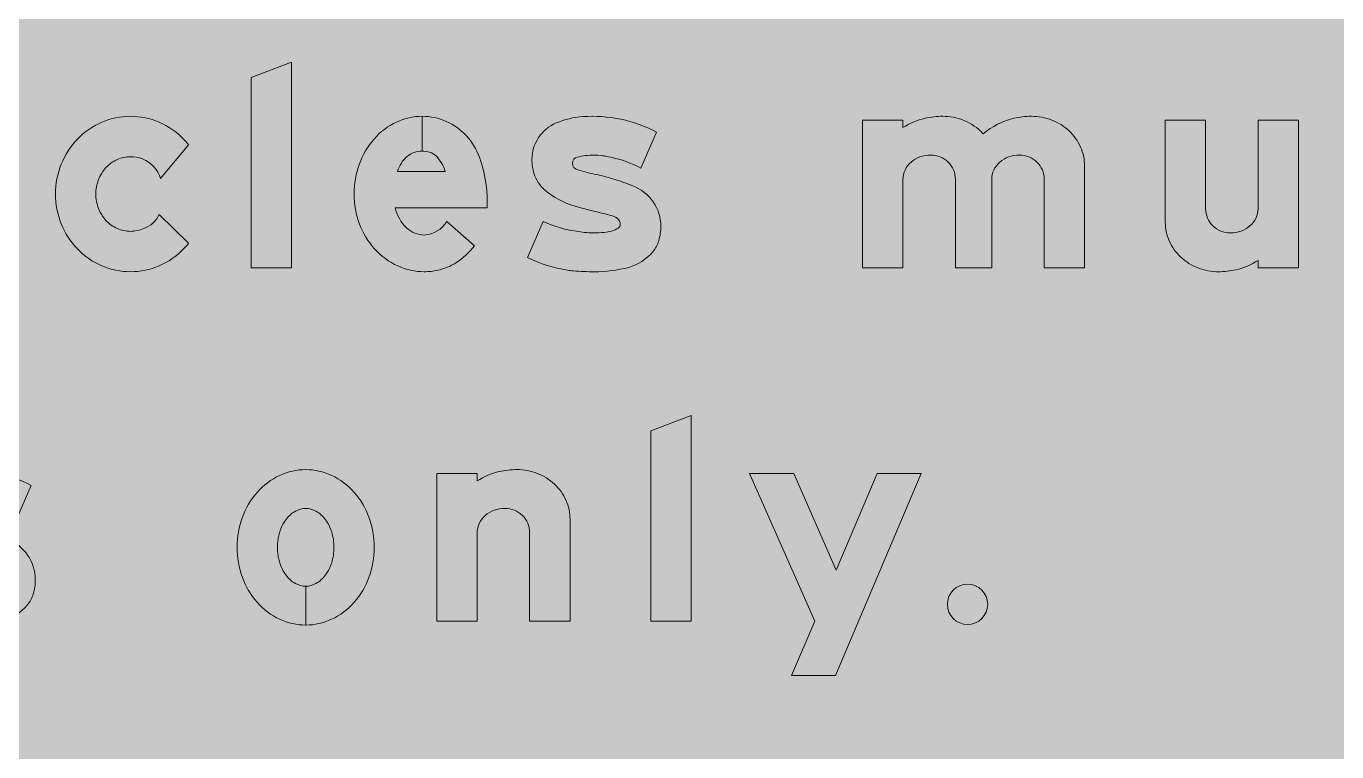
# Model space of a CAD drawing. Header units: millimetres. Extents: x 1969 to 2074, y 2991 to 3097.
# Drawn here: x 1991.42 to 2010.91, y 3030.91 to 3041.69 of the extents above; entities that cross this region are included whole.
import ezdxf

# ---------------------------------------------------------------- set-up
doc = ezdxf.new("R2010")
doc.units = ezdxf.units.MM
doc.layers.add('DIM', color=1, linetype='Continuous')
doc.layers.add('GSCOLORFILL', color=7, linetype='Continuous', lineweight=0)
doc.layers.add('GSOUTLINE', color=7, linetype='Continuous', lineweight=0)
doc.layers.get('GSOUTLINE').off()

# ---------------------------------------------------------------- blocks, each defined once
blk = doc.blocks.new('*U400')
at = {"layer": 'GSCOLORFILL', "true_color": 0xf5f5f5, "transparency": 33554687}
blk.add_hatch(color=7, dxfattribs=at).paths.add_polyline_path([(-950.000000000005, -1000), (950.0000000000041, -1000, 0.414213562373095), (1050.000000000004, -900), (1050.000000000004, 900, 0.414213562373095), (950.0000000000041, 1000), (-950.000000000005, 1000, 0.414213562373095), (-1050.000000000005, 900), (-1050.000000000005, -900.0000000000005, 0.414213562373095)])
blk = doc.blocks.new('*U33')
at = {"layer": 'GSCOLORFILL', "linetype": 'Continuous'}
h = blk.add_hatch(color=0, dxfattribs=at)
edge = h.paths.add_edge_path()
edge.add_arc((57.04809869947276, 119.8328805938402), 123.5321927724528, 242.4961932683436, 261.8694965575901)
edge.add_arc((53.71998100542415, 96.53722157130275), 100.0000000000024, 261.8694965575902, 265.1519738482694)
edge.add_arc((66.21862231920029, 241.6474585865565), 245.6474585865565, 265.107608171087, 270.0000000000001)
edge.add_arc((66.21862231920042, 131.9747102902726), 135.9747102902726, 270, 284.4435322635993)
edge.add_arc((87.2590612707279, 46.34088427169955), 47.80953013638941, 285.6226736631587, 320.3523653819187)
edge.add_arc((101.1805741564732, 35.22608435564997), 29.99999999999998, 319.7323865260209, 343.6226527274166)
edge.add_arc((81.80400426282898, 40.92059556639213), 50.19601244732598, 343.6226527274163, 359.9999999999994)
edge.add_arc((89.00001671015495, 40.92059556639154), 43.00000000000001, 1.893539531289907e-14, 69.18818315342611)
edge.add_arc((16.05241641888303, -138.5133822483264), 236.6861660067048, 68.11449460139696, 77.23401985654974)
edge.add_arc((94.51345069635283, 239.4277879376127), 149.4137513972377, 252.5527129735471, 259.9161950224817, ccw=False)
edge.add_arc((51.47063191465703, 103.6643462865297), 6.999999999999889, 179.9999999999987, 255.4747783885001, ccw=False)
edge.add_arc((50.47063191465716, 103.6643462865299), 6.000000000000028, 102.54264727027169, 179.9999999999999, ccw=False)
edge.add_arc((65.64780095031338, 42.10628842555992), 69.40000000000022, 89.99999999999989, 103.73705193554952, ccw=False)
edge.add_arc((65.64780095031372, 45.79820099565288), 65.70808742990727, 75.32981732184709, 90.00000000000023, ccw=False)
edge.add_arc((61.02696965695392, 2.524341248836961), 108.9348976843505, 61.960118961990474, 78.7448742602677, ccw=False)
edge.add_line((112.2357431799014, 98.6725260875295), (127.765396080293, 134.3226644606046))
edge.add_arc((64.10131200426957, 12.89460858794806), 137.105391412052, 62.33221629363134, 93.9600594258144)
edge.add_arc((60.58404460477583, 66.43598350916228), 83.44915727455098, 94.08965739914548, 112.8040930515216)
edge.add_arc((43.43278835085897, 107.2290521135412), 39.19715124941032, 112.8040930515213, 179.9999999999999)
edge.add_arc((51.05550185413682, 107.229052113541), 46.81986475268818, 179.9999999999997, 197.7033940085153)
edge.add_arc((39.79538488486676, 103.6347554354414), 34.99999999999996, 197.7033940085154, 228.9800530521989)
edge.add_arc((67.94885695159381, 135.9988574342928), 77.89583998016634, 228.9800530521987, 254.4046679698572)
edge.add_arc((180.6814777892678, 523.286242251045), 481.25292436943, 253.8732627195755, 257.1126817232802)
edge.add_arc((23.27666724641634, -155.9827217344985), 216.0210395275996, 73.25621887920119, 76.59824136527482, ccw=False)
edge.add_arc((82.13062099668643, 41.27101212237104), 10.18575544192083, 28.380935658022793, 70.61944541562929, ccw=False)
edge.add_arc((84.50556633552358, 43.06024042338811), 7.259455561422927, -6.821210263296962e-13, 24.864253273064094, ccw=False)
edge.add_arc((87.14026439805514, 43.06024042338805), 4.62475749889137, 305.9611071235292, 359.99999999999966, ccw=False)
edge.add_arc((75.22760905289778, 62.12064011164888), 27.09249869824658, 271.5940234921716, 302.6799450747393, ccw=False)
edge.add_arc((64.94135319761187, 148.6960069178715), 114.1922925204953, 270, 275.54791453290073, ccw=False)
edge.add_arc((64.9413531976119, 125.4779451809503), 90.97423078357409, 259.298160210608, 270, ccw=False)
edge.add_arc((65.77137398291288, 153.4567410203305), 118.7013581719851, 244.9593251638854, 261.41282890968307, ccw=False)
edge.add_line((15.52965290039157, 45.91241576539187), (5.684341886080801e-14, 10.2622773923169))
at = {"layer": 'GSCOLORFILL', "color": 0}
blk.add_lwpolyline([(5.684341886080801e-14, 10.2622773923169, 0.0847339050038457), (39.57715238664395, -2.457628793048443, 0.01432348851223868), (45.26867214772892, -3.105015349554833, 0.02135032962812063), (66.21862231920045, -4, 0.06310536671966191), (100.1342132484514, 0.2976259876374812, 0.1527075565803294), (124.071588358597, 15.83532705228083, 0.1046201662672657), (129.9633399784606, 26.76721967789148, 0.07158154296650225), (132.000016710155, 40.92059556639155, 0.3114087542038766), (104.2779062178993, 81.11494955036741, 0.03981245015694775), (68.35282961608164, 92.32207421006899, -0.03214031166382581), (49.71498880493823, 96.88808498170275, -0.3417662096246649), (44.47063191465713, 103.6643462865299, -0.3514561393354569), (49.16763444178665, 109.5211540847843, -0.06001108108311035), (65.64780095031347, 111.5062884255601, -0.06409831628663638), (82.28867201293883, 109.3641837535197, -0.07336853364636661), (112.2357431799014, 98.6725260875295), (127.765396080293, 134.3226644606046, 0.138885296741723), (54.63266828484393, 149.6726519295844, 0.0818391088294697), (28.24069999400078, 143.362376309172, 0.3018983132132873), (4.235637101448646, 107.2290521135412, 0.07739963479117314), (6.452863445709056, 92.99162318599028, 0.1373237408913014), (16.82412420338716, 77.22791573994759, 0.1113931483884311), (47.00723421257834, 60.97079386290355, 0.01413557325089771), (73.34554027579202, 54.15579799035581, -0.01458335771775569), (85.5106722244692, 50.87959514070334, -0.186415696591001), (91.09211770660357, 46.11262245786521, -0.1089184394422165), (91.76502189694651, 43.06024042338802, -0.240258249844662), (89.8560882572728, 39.31688862463122, -0.1364758940213938), (75.9812510998998, 35.03862561162538, -0.02421207337799446), (64.94135319761187, 34.5037143973762, -0.0467295542745229), (48.04760526388586, 36.08604427592016, -0.07191554887824611), (15.52965290039157, 45.91241576539187)], format="xyb", close=True, dxfattribs=at)
blk = doc.blocks.new('*U35')
at = {"layer": 'GSCOLORFILL', "linetype": 'Continuous'}
h = blk.add_hatch(color=0, dxfattribs=at)
edge = h.paths.add_edge_path()
edge.add_arc((67.99999999999999, 89.72883664457302), 60.27116335542698, 64.87173449942168, 90, ccw=False)
edge.add_arc((64.2009016893978, 81.62903460165589), 69.21766776262787, 41.448266645179615, 64.87173449942162, ccw=False)
edge.add_arc((58.27593586708555, 76.39659725208122), 77.12232592176368, 20.09246863402842, 41.44826664517967, ccw=False)
edge.add_arc((48.99051588626324, 72.99999999999991), 87.00948411373676, 1.1368683772161603e-13, 20.09246863402808, ccw=False)
edge.add_arc((48.99051588626409, 73.00000000000011), 87.00948411373591, 339.90753136597175, 359.9999999999999, ccw=False)
edge.add_arc((58.27593586708593, 69.60340274791824), 77.12232592176306, 318.5517333548204, 339.90753136597186, ccw=False)
edge.add_arc((64.20090168939792, 64.370965398344), 69.21766776262774, 295.1282655005783, 318.55173335482044, ccw=False)
edge.add_arc((68.00000000000003, 56.27116335542705), 60.27116335542705, 270.00950633380637, 295.1282655005783, ccw=False)
edge.add_line((68.00999999999993, -3.999999170415876), (68.00999999999993, 34.50000242127832))
edge.add_arc((68, 55.15025015935103), 20.65025015935102, 270.0277458051646, 299.6634012086504)
edge.add_arc((63.11394116214115, 63.72915162328681), 30.52299655004384, 299.6634012086504, 323.9726266148963)
edge.add_arc((55.40525305477216, 69.33547024682802), 40.05476872762745, 323.9726266148962, 343.2352704047485)
edge.add_arc((43.24068658875845, 72.9999999999999), 52.75931341124155, 343.235270404749, 360.0000000000001)
edge.add_arc((43.2406865887586, 73.00000000000003), 52.7593134112414, 359.9999999999999, 376.764729595251)
edge.add_arc((55.40525305477208, 76.66452975317203), 40.05476872762748, 16.7647295952512, 36.02737338510367)
edge.add_arc((63.11394116214135, 82.27084837671342), 30.52299655004354, 36.02737338510353, 60.33659879134957)
edge.add_arc((67.99999999999999, 90.84974984064904), 20.65025015935096, 60.33659879134934, 89.99999999999997)
edge.add_arc((68.00000000000001, 90.84974984064873), 20.65025015935127, 90.00000000000004, 119.6634012086502)
edge.add_arc((72.886058837859, 82.27084837671316), 30.52299655004397, 119.6634012086507, 143.9726266148965)
edge.add_arc((80.59474694522761, 76.66452975317218), 40.05476872762715, 143.9726266148963, 163.2352704047487)
edge.add_arc((92.75931341124138, 73), 52.75931341124138, 163.2352704047489, 180)
edge.add_arc((92.75931341124134, 72.99999999999999), 52.75931341124134, 180, 196.7647295952511)
edge.add_arc((80.59474694522788, 69.3354702468279), 40.05476872762743, 196.7647295952512, 216.0273733851036)
edge.add_arc((72.88605883785885, 63.72915162328677), 30.52299655004382, 216.0273733851036, 240.3365987913494)
edge.add_arc((68, 55.15025015935109), 20.65025015935109, 240.3365987913496, 270)
edge.add_line((68, 34.5), (67.99999999999994, -3.999999999999986))
edge.add_arc((67.99999999999994, 56.27116335542706), 60.27116335542704, 244.87173449942162, 270, ccw=False)
edge.add_arc((71.79909831060229, 64.37096539834434), 69.21766776262814, 221.4482666451796, 244.87173449942162, ccw=False)
edge.add_arc((77.724064132914, 69.60340274791828), 77.12232592176305, 200.0924686340281, 221.4482666451796, ccw=False)
edge.add_arc((87.00948411373618, 73.00000000000006), 87.00948411373618, 180, 200.0924686340281, ccw=False)
edge.add_arc((87.0094841137362, 73), 87.0094841137362, 159.9075313659718, 180, ccw=False)
edge.add_arc((77.72406413291392, 76.39659725208179), 77.12232592176298, 138.5517333548204, 159.9075313659718, ccw=False)
edge.add_arc((71.79909831060222, 81.62903460165569), 69.21766776262808, 115.12826550057841, 138.5517333548203, ccw=False)
edge.add_arc((68, 89.7288366445728), 60.27116335542721, 90, 115.12826550057821, ccw=False)
at = {"layer": 'GSCOLORFILL', "color": 0}
blk.add_lwpolyline([(68, 150, -0.1100842229774427), (93.59391517175465, 144.2959021548017, -0.1025615166109279), (116.0832611206852, 127.4472221513641, -0.09345288578283342), (130.7045520758158, 102.8909119190282, -0.08789523670016074), (136, 72.99999999999997, -0.08789523670016139), (130.7045520758157, 43.10908808097187, -0.09345288578283431), (116.0832611206852, 18.5527778486358, -0.1025615166109281), (93.59391517175465, 1.704097845198248, -0.1100422412956773), (68.00999999999993, -3.999999170415876), (68.00999999999993, 34.50000242127832, 0.1300355272368671), (78.21988546066683, 37.20626027932079, 0.1064685849763634), (87.79898987322332, 45.77638892431793, 0.08424761497446397), (93.7575835476913, 57.78197538225881, 0.07328068524213363), (96, 72.99999999999997, 0.07328068524213363), (93.7575835476913, 88.2180246177411, 0.08424761497446447), (87.79898987322332, 100.2236110756821, 0.1064685849763639), (78.21988546066689, 108.7937397206792, 0.1301586401875905), (68, 111.5, 0.1301586401875884), (57.78011453933311, 108.7937397206792, 0.1064685849763627), (48.20101012677668, 100.2236110756821, 0.08424761497446463), (42.24241645230873, 88.21802461774116, 0.07328068524213407), (40, 72.99999999999996, 0.07328068524213374), (42.24241645230873, 57.78197538225884, 0.08424761497446419), (48.20101012677668, 45.77638892431791, 0.106468584976363), (57.78011453933311, 37.2062602793208, 0.1301586401875896), (68, 34.5), (67.99999999999994, -3.999999999999986, -0.1100842229774427), (42.40608482824527, 1.704097845198291, -0.1025615166109274), (19.91673887931478, 18.55277784863585, -0.09345288578283431), (5.295447924184202, 43.10908808097192, -0.08789523670016117), (0, 73.00000000000004, -0.08789523670016128), (5.295447924184231, 102.8909119190282, -0.09345288578283407), (19.91673887931478, 127.4472221513642, -0.1025615166109277), (42.40608482824535, 144.2959021548018, -0.1100842229774423)], format="xyb", close=True, dxfattribs=at)
blk = doc.blocks.new('*U36')
at = {"layer": 'GSCOLORFILL', "linetype": 'Continuous'}
h = blk.add_hatch(color=0, dxfattribs=at)
edge = h.paths.add_edge_path()
edge.add_line((92, 0), (132, 0))
edge.add_line((132, 0), (132, 100.8830320548367))
edge.add_arc((86.07534682756113, 100.8830320548367), 45.92465317243887, 0, 23.93171822373219)
edge.add_arc((82.82425516028829, 99.44019281717665), 49.48153131130479, 23.9317182237323, 46.97501240943514)
edge.add_arc((80.730439071099, 97.19681228199994), 52.55021540077338, 46.97501240943514, 68.86358468613743)
edge.add_arc((79.37453284269009, 93.68953779756492), 56.31046220243508, 68.86358468613724, 90)
edge.add_arc((79.37453284269016, 69.99478146240604), 80.00521853759396, 90.00000000000006, 102.6042796135857)
edge.add_arc((78.69265252470947, 78.028513876337), 72.02451076747664, 103.4695365311017, 122.4942570075609)
edge.add_line((40, 138.7772487758923), (40, 146))
edge.add_line((40, 146), (0, 146))
edge.add_line((0, 146), (0, 0))
edge.add_line((0, 0), (40, 0))
edge.add_line((40, 0), (40, 87.71753286589909))
edge.add_arc((60.83417894850335, 87.71753286589907), 20.83417894850335, 154.5282720028093, 180, ccw=False)
edge.add_arc((64.03048830144326, 86.19490705822675), 24.37462847220524, 131.0076349936261, 154.5282720028095, ccw=False)
edge.add_arc((66.09710507856303, 83.81817613339857), 27.52419269484106, 109.80736038530819, 131.0076349936261, ccw=False)
edge.add_arc((67.43949500252651, 80.09104704004271), 31.48569518587881, 89.99999999999989, 109.80736038530819, ccw=False)
edge.add_arc((67.43949500252654, 86.30962031839455), 25.26712190752697, 68.08082655396481, 90, ccw=False)
edge.add_arc((67.71532962649242, 86.9951175565081), 24.52820973193388, 45.82979570204179, 68.0808265539651, ccw=False)
edge.add_arc((68.14207601105291, 87.43440733147506), 23.91576546252974, 23.092845889367595, 45.82979570204168, ccw=False)
edge.add_arc((68.80608426861333, 87.7175328658991), 23.19391573138667, 0, 23.092845889368277, ccw=False)
edge.add_line((92, 87.7175328658991), (92, 0))
at = {"layer": 'GSCOLORFILL', "color": 0}
blk.add_lwpolyline([(92, 0), (132, 0), (132, 100.8830320548367, 0.1048030179721755), (128.0518361595565, 119.5122594239381, 0.1008855307406956), (116.5863575327339, 135.6139731601839, 0.09579836817007248), (99.67950495013713, 146.2116879931507, 0.09248737428302214), (79.37453284269009, 150, 0.05505205982243612), (61.91610325133973, 148.0719114650645, 0.0832022013956986), (40, 138.7772487758923), (40, 146), (0, 146), (0, 0), (40, 0), (40, 87.71753286589909, -0.1116012735434615), (42.02513207801013, 96.67759805996153, -0.102989975481698), (48.03684201390564, 104.5885415981205, -0.09276840372104511), (56.77029056251172, 109.7139617844638, -0.08664174293623028), (67.43949500252654, 111.5767422259215, -0.09593311806680128), (76.87166745856348, 109.7502169884754, -0.09739464939670303), (84.80639463560613, 104.5885415981205, -0.09953542793436854), (90.14148262972458, 96.81470296034922, -0.1011039461656413), (92, 87.7175328658991)], format="xyb", close=True, dxfattribs=at)
blk = doc.blocks.new('*U37')
at = {"layer": 'GSCOLORFILL', "linetype": 'Continuous'}
blk.add_hatch(color=0, dxfattribs=at).paths.add_polyline_path([(40, 0), (40, 203.5), (0, 188.3275862068966), (0, 0)])
at = {"layer": 'GSCOLORFILL', "color": 0}
blk.add_lwpolyline([(40, 0), (40, 203.5), (0, 188.3275862068966), (0, 0)], close=True, dxfattribs=at)
blk = doc.blocks.new('*U38')
at = {"layer": 'GSCOLORFILL', "linetype": 'Continuous'}
blk.add_hatch(color=0, dxfattribs=at).paths.add_polyline_path([(43.7281398157086, 146), (85.93029492603529, 50.45393541232179), (126.5373723757986, 146), (170, 146), (85, -54.00000000000003), (41.53737237579853, -54.00000000000003), (64.48737237579854, 9.200074226387237e-15), (0, 146)])
at = {"layer": 'GSCOLORFILL', "color": 0}
blk.add_lwpolyline([(43.7281398157086, 146), (85.93029492603529, 50.45393541232179), (126.5373723757986, 146), (170, 146), (85, -54.00000000000003), (41.53737237579853, -54.00000000000003), (64.48737237579854, 9.200074226387237e-15), (0, 146)], close=True, dxfattribs=at)
blk = doc.blocks.new('*U39')
at = {"layer": 'GSCOLORFILL', "linetype": 'Continuous'}
blk.add_hatch(color=0, dxfattribs=at).paths.add_polyline_path([(40, 16.5, 1), (0, 16.5, 1)])
at = {"layer": 'GSCOLORFILL', "color": 0}
blk.add_circle((20, 16.5), 20, dxfattribs=at)
blk = doc.blocks.new('*U29')
at = {"layer": 'GSOUTLINE', "color": 28, "true_color": 0x0a0a0a}
for name, p, xscale, yscale, zscale in [('*U37', (394.2000000000001, 8.082668874372531e-16), 0.3, 0.3, 0.3), ('*U33', (171.6, 0), 0.2999999620223799, 0.3, 0.2999999620223799), ('*U35', (271.2, 8.082668874372531e-16), 0.3, 0.3, 0.3), ('*U36', (330.6000000000001, 8.082668874372531e-16), 0.3, 0.3, 0.3), ('*U38', (423.6000000000001, 8.082668874372531e-16), 0.2999999999999999, 0.2999999999999999, 0.2999999999999999), ('*U39', (482.4, 8.082668874372531e-16), 0.2999999999999996, 0.2999999999999996, 0.2999999999999996)]:
    blk.add_blockref(name, p, dxfattribs=dict(at, xscale=xscale, yscale=yscale, zscale=zscale))
blk = doc.blocks.new('*U28')
at = {"layer": 'GSOUTLINE'}
blk.add_blockref('*U29', (0, 0), dxfattribs=at)
blk = doc.blocks.new('*U254')
at = {"layer": 'GSCOLORFILL', "linetype": 'Continuous'}
h = blk.add_hatch(color=0, dxfattribs=at)
edge = h.paths.add_edge_path()
edge.add_arc((74.39842670835138, 67.94425812326142), 71.9442581232614, 246.7952911568045, 270)
edge.add_arc((74.39842670835141, 67.94425812326111), 71.9442581232611, 270, 293.2047088431955)
edge.add_arc((73.34552743470468, 70.40029870193348), 74.6164729732556, 293.2047088431953, 315.9844521129027)
edge.add_arc((71.71142288721677, 71.97919230466164), 76.88874115303908, 315.9844521129027, 321.6376540076017)
edge.add_line((132, 24.25953193479904), (102.8356807511736, 52.79411722431384))
edge.add_arc((78.58940958848643, 63.95626867113757), 26.6922327694104, 289.3607422945651, 335.28027874857236, ccw=False)
edge.add_arc((74.39842670835078, 68.04095367498329), 32.04095367498329, 270, 294.01492164138637, ccw=False)
edge.add_arc((74.3984267083511, 68.04095367498184), 32.04095367498184, 245.9850783586131, 269.9999999999994, ccw=False)
edge.add_arc((75.47025379652406, 70.44663041745966), 34.67460017674323, 222.9132137607023, 245.9850783586127, ccw=False)
edge.add_arc((77.13712080100922, 71.99629534952314), 36.95054108377677, 201.0611490255526, 222.9132137607023, ccw=False)
edge.add_arc((79.74354300202111, 73), 39.74354300202111, 179.9999999999996, 201.0611490255528, ccw=False)
edge.add_arc((79.74354300202017, 72.99999999999993), 39.74354300202017, 158.9388509744457, 179.9999999999995, ccw=False)
edge.add_arc((77.1371208010085, 74.00370465047746), 36.95054108377581, 137.0867862392966, 158.9388509744469, ccw=False)
edge.add_arc((75.4702537965239, 75.55336958254045), 34.67460017674301, 114.01492164138611, 137.0867862392965, ccw=False)
edge.add_arc((74.39842670835114, 77.95904632501865), 32.04095367498135, 89.99999999999949, 114.0149216413862, ccw=False)
edge.add_arc((74.39842670835168, 77.95904632501848), 32.04095367498152, 68.213946170324, 90.00000000000051, ccw=False)
edge.add_arc((75.2353722319962, 79.54549613712138), 30.25777501331029, 16.64454261047598, 68.57064340855561, ccw=False)
edge.add_line((104.225352112676, 88.2123303500209), (132, 121.7404680652009))
edge.add_arc((71.7114228872158, 74.02080769533802), 76.88874115303999, 38.36234599239801, 44.01554788709704)
edge.add_arc((73.3455274347047, 75.59970129806655), 74.61647297325553, 44.01554788709731, 66.79529115680464)
edge.add_arc((74.39842670835141, 78.05574187673945), 71.94425812326055, 66.79529115680423, 89.99999999999997)
edge.add_arc((74.39842670835135, 78.05574187673885), 71.94425812326115, 89.99999999999993, 113.2047088431955)
edge.add_arc((75.45132598199858, 75.5997012980661), 74.61647297325621, 113.2047088431955, 135.9844521129026)
edge.add_arc((77.0854305294824, 74.02080769534196), 76.88874115303395, 135.9844521129026, 158.1877907261089)
edge.add_arc((79.63605542386927, 73), 79.63605542386927, 158.1877907261088, 180)
edge.add_arc((79.63605542386944, 72.99999999999991), 79.63605542386944, 179.9999999999999, 201.812209273891)
edge.add_arc((77.08543052948258, 71.97919230465828), 76.88874115303425, 201.8122092738912, 224.0155478870973)
edge.add_arc((75.45132598199851, 70.40029870193383), 74.6164729732561, 224.0155478870973, 246.7952911568045)
at = {"layer": 'GSCOLORFILL', "color": 0}
blk.add_lwpolyline([(46.05113377971202, 1.820077519458266, 0.1015970540555592), (74.3984267083514, -3.999999999999986, 0.1015970540555594), (102.7457196369907, 1.820077519458266, 0.09972400303016617), (127.0060587434371, 18.55277784863583, 0.02467175061756016), (132, 24.25953193479904), (102.8356807511736, 52.79411722431384, -0.2030867045242404), (87.4382792689608, 38.77348098600692, -0.1051700629001875), (74.39842670835077, 36, -0.1051700629001875), (61.35857414774136, 38.77348098600693, -0.1010114630611207), (50.07506592072735, 46.83704909609799, -0.0956376145263361), (42.65497097108789, 58.71759701381524, -0.0921561639938165), (40, 73.00000000000031, -0.09215616399381873), (42.6549709710882, 87.28240298618533, -0.09563761452633868), (50.07506592072784, 99.16295090390248, -0.1010114630611211), (61.35857414774199, 107.2265190139933, -0.1051700629001887), (74.3984267083514, 110, -0.09534696116052017), (86.2901647294521, 107.7115131007301, -0.2305285838817899), (104.225352112676, 88.2123303500209), (132, 121.7404680652009, 0.02467175061756002), (127.0060587434371, 127.4472221513641, 0.09972400303016603), (102.7457196369908, 144.1799224805417, 0.1015970540555602), (74.39842670835145, 150, 0.1015970540555593), (46.05113377971213, 144.1799224805418, 0.09972400303016526), (21.79079467326582, 127.4472221513642, 0.09718458305680867), (5.701410373911017, 102.5900250897201, 0.0954621245810243), (0, 73.00000000000004, 0.09546212458102418), (5.70141037391096, 43.40997491027998, 0.09718458305680822), (21.79079467326576, 18.55277784863583, 0.09972400303016526)], format="xyb", close=True, dxfattribs=at)
blk = doc.blocks.new('*U255')
at = {"layer": 'GSCOLORFILL', "linetype": 'Continuous'}
blk.add_hatch(color=0, dxfattribs=at).paths.add_polyline_path([(40, 0), (40, 203.5), (0, 188.3275862068966), (0, 0)])
at = {"layer": 'GSCOLORFILL', "color": 0}
blk.add_lwpolyline([(40, 0), (40, 203.5), (0, 188.3275862068966), (0, 0)], close=True, dxfattribs=at)
blk = doc.blocks.new('*U256')
at = {"layer": 'GSCOLORFILL', "linetype": 'Continuous'}
h = blk.add_hatch(color=0, dxfattribs=at)
edge = h.paths.add_edge_path()
edge.add_arc((69.51094197863642, 58.93000642673971), 62.9300064267397, 245.3524198280531, 269.9999999999999, ccw=False)
edge.add_arc((72.63933568098416, 65.74804630435064), 70.43150727187609, 222.073813879283, 245.3524198280533, ccw=False)
edge.add_arc((77.51231266798086, 70.14707514339402), 76.99636518675396, 200.5021246928769, 222.0738138792829, ccw=False)
edge.add_arc((85.14194428798147, 73.00000000000018), 85.14194428798149, 180.0000037301732, 200.5021246928769, ccw=False)
edge.add_arc((87.76867725509986, 72.99998880735697), 87.76867725509987, 160.0694722126277, 179.9999963119301, ccw=False)
edge.add_arc((77.81888288118054, 76.60776129168887), 77.18499026133541, 138.8014776948188, 160.0694722126275, ccw=False)
edge.add_arc((71.47230434682477, 82.1634816811312), 68.75023548491123, 115.32243421330139, 138.8014776948188, ccw=False)
edge.add_arc((67.40488682021514, 90.7594570579587), 59.24052055675507, 90.00000000000011, 115.3224342133012, ccw=False)
edge.add_line((67.4048868202151, 149.9999776147138), (67.40488682021504, 115.5))
edge.add_arc((67.40488682021505, 92.3147617089057), 23.18523829109428, 90.00000000000004, 129.2085956193348)
edge.add_arc((73.06702104089976, 86.30983722453084), 31.42300914462551, 130.2868481129732, 163.077719365007)
edge.add_line((43.00461354202127, 95.45626598523268), (90.38549341939148, 95.45626598523268))
edge.add_arc((52.74761479171672, 83.17935105482259), 39.58955099265591, 18.06555415785629, 43.33061273274367)
edge.add_arc((70.63420727500568, 100.0528755045983), 14.99999999999996, 43.3306127327434, 74.23414554342109)
edge.add_arc((67.40488682021513, 88.6146850335641), 26.88531496643589, 74.23414554342149, 89.97868881919163)
edge.add_line((67.41488682021509, 115.4999981402486), (67.41488682021509, 149.9999767706969))
edge.add_arc((67.40488682021511, 90.75945705795863), 59.24052055675513, 66.24132462757171, 89.99032827881211, ccw=False)
edge.add_arc((65.90311263088859, 88.40713072376718), 61.99999999999999, 19.990107920803098, 65.8469214734098, ccw=False)
edge.add_arc((2.000000000000043, 65.16079346208295), 130, 0, 19.990107920803098, ccw=False)
edge.add_line((132, 65.16079346208295), (132, 59.45626598523268))
edge.add_line((132, 59.45626598523268), (40.72380685113512, 59.45626598523268))
edge.add_arc((79.1502063285293, 67.93769328603152), 39.35127425960962, 192.446693405701, 226.289291064396)
edge.add_arc((69.85773911993658, 58.38709549362954), 26.02674593399157, 226.5475580031422, 269.2365315043568)
edge.add_arc((67.56222244513611, 60.99956596297852), 28.70313368140413, 273.8929323668316, 328.2837947233499)
edge.add_line((91.97890056262634, 45.90997641125676), (119.3616618950978, 21.66751851973623))
edge.add_arc((60.72839463861946, 67.6041252104245), 74.48511168968331, 302.59103158947534, 321.9228496470552, ccw=False)
edge.add_arc((71.2238339754233, 51.18720312719249), 54.99999999999982, 282.4742802128862, 302.59103158947516, ccw=False)
edge.add_arc((69.51094197863644, 58.93000642673961), 62.9300064267396, 269.9999999999999, 282.47428021288624, ccw=False)
at = {"layer": 'GSCOLORFILL', "color": 0}
blk.add_lwpolyline([(69.51094197863631, -3.999999999999993, -0.1079619072312502), (43.2668823086612, 1.733546388479652, -0.1019228298705658), (20.35928353887792, 18.55277784863587, -0.09440319960942407), (5.392958702656699, 43.17970531249913, -0.08969677617579692), (1.70530256582424e-13, 72.99999445693578, -0.08718320545468168), (5.256761353426839, 102.9186191460794, -0.09306643867387995), (19.74243426452929, 127.4472030443272, -0.1028065678962481), (42.06701566231183, 144.3078609652724, -0.1109417910759313), (67.4048868202151, 149.9999776147138), (67.40488682021504, 115.5, 0.1727686174700961), (52.74844151225409, 110.2798357568904, 0.1440615427713923), (43.00461354202127, 95.45626598523268), (90.38549341939148, 95.45626598523268, 0.1106883683500328), (81.54530066298446, 110.3459819880077, 0.1356653380362669), (74.70980871751306, 114.4885768343512, 0.06880680822069957), (67.41488682021509, 115.4999981402486), (67.41488682021509, 149.9999767706969, -0.1039970857664943), (91.27202029761679, 144.9793723604305, -0.2028017523414576), (124.1677153237576, 109.6023205800086, -0.0874451709761443), (132, 65.16079346208295), (132, 59.45626598523268), (40.72380685113512, 59.45626598523268, 0.1487489359934952), (51.95778614312979, 39.49309678132271, 0.1884502669332367), (69.51094197863688, 32.36266013653999, 0.241883257341195), (91.97890056262634, 45.90997641125676), (119.3616618950978, 21.66751851973623, -0.08455159468045045), (100.8489740678881, 4.847683551545018, -0.08800200969828328), (83.10390755337193, -2.514415580091438, -0.05448312901681575)], format="xyb", close=True, dxfattribs=at)
blk = doc.blocks.new('*U257')
at = {"layer": 'GSCOLORFILL', "linetype": 'Continuous'}
h = blk.add_hatch(color=0, dxfattribs=at)
edge = h.paths.add_edge_path()
edge.add_arc((57.04809869947276, 119.8328805938402), 123.5321927724528, 242.4961932683436, 261.8694965575901)
edge.add_arc((53.71998100542415, 96.53722157130275), 100.0000000000024, 261.8694965575902, 265.1519738482694)
edge.add_arc((66.21862231920029, 241.6474585865565), 245.6474585865565, 265.107608171087, 270.0000000000001)
edge.add_arc((66.21862231920042, 131.9747102902726), 135.9747102902726, 270, 284.4435322635993)
edge.add_arc((87.2590612707279, 46.34088427169955), 47.80953013638941, 285.6226736631587, 320.3523653819187)
edge.add_arc((101.1805741564732, 35.22608435564997), 29.99999999999998, 319.7323865260209, 343.6226527274166)
edge.add_arc((81.80400426282898, 40.92059556639213), 50.19601244732598, 343.6226527274163, 359.9999999999994)
edge.add_arc((89.00001671015495, 40.92059556639154), 43.00000000000001, 1.893539531289907e-14, 69.18818315342611)
edge.add_arc((16.05241641888303, -138.5133822483264), 236.6861660067048, 68.11449460139696, 77.23401985654974)
edge.add_arc((94.51345069635283, 239.4277879376127), 149.4137513972377, 252.5527129735471, 259.9161950224817, ccw=False)
edge.add_arc((51.47063191465703, 103.6643462865297), 6.999999999999889, 179.9999999999987, 255.4747783885001, ccw=False)
edge.add_arc((50.47063191465716, 103.6643462865299), 6.000000000000028, 102.54264727027169, 179.9999999999999, ccw=False)
edge.add_arc((65.64780095031338, 42.10628842555992), 69.40000000000022, 89.99999999999989, 103.73705193554952, ccw=False)
edge.add_arc((65.64780095031372, 45.79820099565288), 65.70808742990727, 75.32981732184709, 90.00000000000023, ccw=False)
edge.add_arc((61.02696965695392, 2.524341248836961), 108.9348976843505, 61.960118961990474, 78.7448742602677, ccw=False)
edge.add_line((112.2357431799014, 98.6725260875295), (127.765396080293, 134.3226644606046))
edge.add_arc((64.10131200426957, 12.89460858794806), 137.105391412052, 62.33221629363134, 93.9600594258144)
edge.add_arc((60.58404460477583, 66.43598350916228), 83.44915727455098, 94.08965739914548, 112.8040930515216)
edge.add_arc((43.43278835085897, 107.2290521135412), 39.19715124941032, 112.8040930515213, 179.9999999999999)
edge.add_arc((51.05550185413682, 107.229052113541), 46.81986475268818, 179.9999999999997, 197.7033940085153)
edge.add_arc((39.79538488486676, 103.6347554354414), 34.99999999999996, 197.7033940085154, 228.9800530521989)
edge.add_arc((67.94885695159381, 135.9988574342928), 77.89583998016634, 228.9800530521987, 254.4046679698572)
edge.add_arc((180.6814777892678, 523.286242251045), 481.25292436943, 253.8732627195755, 257.1126817232802)
edge.add_arc((23.27666724641634, -155.9827217344985), 216.0210395275996, 73.25621887920119, 76.59824136527482, ccw=False)
edge.add_arc((82.13062099668643, 41.27101212237104), 10.18575544192083, 28.380935658022793, 70.61944541562929, ccw=False)
edge.add_arc((84.50556633552358, 43.06024042338811), 7.259455561422927, -6.821210263296962e-13, 24.864253273064094, ccw=False)
edge.add_arc((87.14026439805514, 43.06024042338805), 4.62475749889137, 305.9611071235292, 359.99999999999966, ccw=False)
edge.add_arc((75.22760905289778, 62.12064011164888), 27.09249869824658, 271.5940234921716, 302.6799450747393, ccw=False)
edge.add_arc((64.94135319761187, 148.6960069178715), 114.1922925204953, 270, 275.54791453290073, ccw=False)
edge.add_arc((64.9413531976119, 125.4779451809503), 90.97423078357409, 259.298160210608, 270, ccw=False)
edge.add_arc((65.77137398291288, 153.4567410203305), 118.7013581719851, 244.9593251638854, 261.41282890968307, ccw=False)
edge.add_line((15.52965290039157, 45.91241576539187), (5.684341886080801e-14, 10.2622773923169))
at = {"layer": 'GSCOLORFILL', "color": 0}
blk.add_lwpolyline([(5.684341886080801e-14, 10.2622773923169, 0.0847339050038457), (39.57715238664395, -2.457628793048443, 0.01432348851223868), (45.26867214772892, -3.105015349554833, 0.02135032962812063), (66.21862231920045, -4, 0.06310536671966191), (100.1342132484514, 0.2976259876374812, 0.1527075565803294), (124.071588358597, 15.83532705228083, 0.1046201662672657), (129.9633399784606, 26.76721967789148, 0.07158154296650225), (132.000016710155, 40.92059556639155, 0.3114087542038766), (104.2779062178993, 81.11494955036741, 0.03981245015694775), (68.35282961608164, 92.32207421006899, -0.03214031166382581), (49.71498880493823, 96.88808498170275, -0.3417662096246649), (44.47063191465713, 103.6643462865299, -0.3514561393354569), (49.16763444178665, 109.5211540847843, -0.06001108108311035), (65.64780095031347, 111.5062884255601, -0.06409831628663638), (82.28867201293883, 109.3641837535197, -0.07336853364636661), (112.2357431799014, 98.6725260875295), (127.765396080293, 134.3226644606046, 0.138885296741723), (54.63266828484393, 149.6726519295844, 0.0818391088294697), (28.24069999400078, 143.362376309172, 0.3018983132132873), (4.235637101448646, 107.2290521135412, 0.07739963479117314), (6.452863445709056, 92.99162318599028, 0.1373237408913014), (16.82412420338716, 77.22791573994759, 0.1113931483884311), (47.00723421257834, 60.97079386290355, 0.01413557325089771), (73.34554027579202, 54.15579799035581, -0.01458335771775569), (85.5106722244692, 50.87959514070334, -0.186415696591001), (91.09211770660357, 46.11262245786521, -0.1089184394422165), (91.76502189694651, 43.06024042338802, -0.240258249844662), (89.8560882572728, 39.31688862463122, -0.1364758940213938), (75.9812510998998, 35.03862561162538, -0.02421207337799446), (64.94135319761187, 34.5037143973762, -0.0467295542745229), (48.04760526388586, 36.08604427592016, -0.07191554887824611), (15.52965290039157, 45.91241576539187)], format="xyb", close=True, dxfattribs=at)
blk = doc.blocks.new('*U259')
at = {"layer": 'GSCOLORFILL', "linetype": 'Continuous'}
h = blk.add_hatch(color=0, dxfattribs=at)
edge = h.paths.add_edge_path()
edge.add_arc((155.7153296264924, 86.99511755650809), 24.5282097319339, 45.82979570204179, 68.0808265539651, ccw=False)
edge.add_arc((156.1420760110529, 87.43440733147503), 23.9157654625298, 23.092845889367595, 45.82979570204162, ccw=False)
edge.add_arc((156.8060842686133, 87.7175328658991), 23.19391573138671, 0, 23.09284588936822, ccw=False)
edge.add_line((180, 87.7175328658991), (180, 0))
edge.add_line((180, 0), (220, 0))
edge.add_line((220, 0), (220, 100.8830320548367))
edge.add_arc((174.0753468275611, 100.8830320548367), 45.92465317243887, 0, 23.93171822373219)
edge.add_arc((170.8242551602883, 99.44019281717675), 49.48153131130478, 23.93171822373218, 46.97501240943499)
edge.add_arc((168.730439071099, 97.19681228199977), 52.55021540077355, 46.97501240943522, 68.8635846861375)
edge.add_arc((167.3745328426901, 93.68953779756492), 56.31046220243508, 68.86358468613724, 90)
edge.add_arc((167.3745328426902, 69.99478146240631), 80.00521853759369, 90.00000000000007, 102.6042796135857)
edge.add_arc((166.6926525247094, 78.0285138763368), 72.0245107674768, 103.4695365311015, 130.8206849945816)
edge.add_arc((82.82425516028852, 99.44019281717684), 49.48153131130454, 41.97494773133587, 46.97501240943514)
edge.add_arc((80.73043907109901, 97.19681228199977), 52.55021540077354, 46.97501240943524, 68.86358468613751)
edge.add_arc((79.37453284269009, 93.68953779756492), 56.31046220243508, 68.86358468613724, 90)
edge.add_arc((79.37453284269016, 69.99478146240604), 80.00521853759396, 90.00000000000006, 102.6042796135857)
edge.add_arc((78.69265252470946, 78.02851387633706), 72.02451076747658, 103.4695365311017, 122.4942570075609)
edge.add_line((40, 138.7772487758923), (40, 146))
edge.add_line((40, 146), (0, 146))
edge.add_line((0, 146), (0, 0))
edge.add_line((0, 0), (40, 0))
edge.add_line((40, 0), (40, 87.71753286589909))
edge.add_arc((60.83417894850335, 87.71753286589907), 20.83417894850335, 154.5282720028093, 180, ccw=False)
edge.add_arc((64.03048830144328, 86.19490705822676), 24.37462847220526, 131.0076349936262, 154.5282720028096, ccw=False)
edge.add_arc((66.09710507856302, 83.81817613339862), 27.52419269484101, 109.80736038530819, 131.0076349936262, ccw=False)
edge.add_arc((67.43949500252643, 80.0910470400427), 31.48569518587881, 89.99999999999977, 109.8073603853079, ccw=False)
edge.add_arc((67.43949500252666, 86.30962031839456), 25.26712190752694, 68.08082655396498, 90.00000000000028, ccw=False)
edge.add_arc((67.71532962649229, 86.99511755650809), 24.52820973193397, 45.82979570204162, 68.08082655396481, ccw=False)
edge.add_arc((68.1420760110529, 87.43440733147501), 23.91576546252978, 23.09284588936771, 45.82979570204168, ccw=False)
edge.add_arc((68.80608426861329, 87.7175328658991), 23.19391573138671, 0, 23.09284588936822, ccw=False)
edge.add_line((92, 87.7175328658991), (92, 0))
edge.add_line((92, 0), (128, 0))
edge.add_line((128, 0), (128, 87.71753286589909))
edge.add_arc((148.8341789485033, 87.71753286589919), 20.83417894850334, 154.5282720028097, 180.0000000000003, ccw=False)
edge.add_arc((152.0304883014433, 86.19490705822646), 24.37462847220541, 131.0076349936256, 154.528272002809, ccw=False)
edge.add_arc((154.0971050785631, 83.81817613339872), 27.52419269484096, 109.80736038530841, 131.0076349936264, ccw=False)
edge.add_arc((155.4394950025264, 80.09104704004267), 31.48569518587882, 89.99999999999977, 109.8073603853079, ccw=False)
edge.add_arc((155.4394950025266, 86.30962031839454), 25.26712190752696, 68.08082655396493, 90.00000000000011, ccw=False)
at = {"layer": 'GSCOLORFILL', "color": 0}
blk.add_lwpolyline([(164.8716674585635, 109.7502169884754, -0.09739464939670292), (172.8063946356061, 104.5885415981205, -0.0995354279343683), (178.1414826297246, 96.81470296034922, -0.1011039461656411), (180, 87.7175328658991), (180, 0), (220, 0), (220, 100.8830320548367, 0.1048030179721755), (216.0518361595565, 119.5122594239381, 0.1008855307406954), (204.5863575327339, 135.6139731601839, 0.09579836817007242), (187.6795049501371, 146.2116879931507, 0.09248737428302214), (167.3745328426901, 150, 0.05505205982243612), (149.9161032513398, 148.0719114650645, 0.1199117204326835), (119.6106725914451, 132.5337183696518, 0.02182035996796309), (116.5863575327339, 135.6139731601839, 0.09579836817007242), (99.67950495013713, 146.2116879931507, 0.09248737428302214), (79.37453284269009, 150, 0.05505205982243612), (61.91610325133973, 148.0719114650645, 0.08320220139569866), (40, 138.7772487758923), (40, 146), (0, 146), (0, 0), (40, 0), (40, 87.71753286589909, -0.1116012735434615), (42.02513207801013, 96.67759805996153, -0.102989975481698), (48.03684201390564, 104.5885415981205, -0.09276840372104522), (56.77029056251172, 109.7139617844638, -0.08664174293623021), (67.43949500252654, 111.5767422259215, -0.09593311806680128), (76.87166745856348, 109.7502169884755, -0.09739464939670292), (84.80639463560613, 104.5885415981205, -0.0995354279343683), (90.14148262972458, 96.81470296034922, -0.1011039461656411), (92, 87.7175328658991), (92, 0), (128, 0), (128, 87.71753286589909, -0.1116012735434615), (130.0251320780101, 96.67759805996153, -0.102989975481698), (136.0368420139057, 104.5885415981205, -0.09276840372104506), (144.7702905625117, 109.7139617844638, -0.08664174293623021), (155.4394950025265, 111.5767422259215, -0.09593311806680128)], format="xyb", close=True, dxfattribs=at)
blk = doc.blocks.new('*U260')
at = {"layer": 'GSCOLORFILL', "linetype": 'Continuous'}
h = blk.add_hatch(color=0, dxfattribs=at)
edge = h.paths.add_edge_path()
edge.add_line((40.00000000000003, 146), (2.842170943040401e-14, 146))
edge.add_line((2.842170943040401e-14, 146), (2.842170943040401e-14, 45.11696794516328))
edge.add_arc((45.92465317243888, 45.11696794516322), 45.92465317243885, 179.9999999999999, 203.9317182237321)
edge.add_arc((49.17574483971168, 46.55980718282333), 49.48153131130476, 203.9317182237323, 226.9750124094351)
edge.add_arc((51.26956092890108, 48.80318771800005), 52.55021540077343, 226.9750124094351, 248.8635846861374)
edge.add_arc((52.62546715730991, 52.31046220243505), 56.31046220243508, 248.8635846861373, 270)
edge.add_arc((52.62546715730984, 76.00521853759392), 80.00521853759395, 270.0000000000001, 282.6042796135857)
edge.add_arc((53.30734747529052, 67.97148612366297), 72.02451076747664, 283.4695365311017, 302.4942570075609)
edge.add_line((92, 7.222751224107633), (92, -3.552713678800501e-14))
edge.add_line((92, -3.552713678800501e-14), (132, -7.105427357601002e-15))
edge.add_line((132, -7.105427357601002e-15), (132, 146))
edge.add_line((132, 146), (92, 146))
edge.add_line((92, 146), (92, 58.28246713410087))
edge.add_arc((71.16582105149665, 58.28246713410089), 20.83417894850335, 334.52827200280933, 359.99999999999994, ccw=False)
edge.add_arc((67.96951169855674, 59.80509294177322), 24.37462847220524, 311.0076349936261, 334.5282720028095, ccw=False)
edge.add_arc((65.90289492143697, 62.18182386660138), 27.52419269484104, 289.80736038530813, 311.00763499362614, ccw=False)
edge.add_arc((64.56050499747353, 65.90895295995726), 31.4856951858788, 269.9999999999999, 289.807360385308, ccw=False)
edge.add_arc((64.56050499747346, 59.69037968160544), 25.26712190752698, 248.0808265539648, 270, ccw=False)
edge.add_arc((64.2846703735076, 59.00488244349179), 24.52820973193381, 225.8297957020417, 248.08082655396498, ccw=False)
edge.add_arc((63.85792398894711, 58.565592668525), 23.91576546252979, 203.0928458893677, 225.8297957020418, ccw=False)
edge.add_arc((63.19391573138667, 58.28246713410087), 23.19391573138667, 180, 203.0928458893683, ccw=False)
edge.add_line((40, 58.28246713410088), (40.00000000000003, 146))
at = {"layer": 'GSCOLORFILL', "color": 0}
blk.add_lwpolyline([(40.00000000000003, 146), (2.842170943040401e-14, 146), (2.842170943040401e-14, 45.11696794516329, 0.1048030179721755), (3.948163840443499, 26.48774057606185, 0.1008855307406956), (15.41364246726613, 10.38602683981605, 0.09579836817007248), (32.32049504986287, -0.2116879931506972, 0.09248737428302214), (52.62546715730991, -4.000000000000036, 0.05505205982243612), (70.08389674866027, -2.071911465064524, 0.0832022013956986), (92, 7.222751224107633), (92, -3.552713678800501e-14), (132, -7.105427357601002e-15), (132, 146), (92, 146), (92, 58.28246713410088, -0.1116012735434615), (89.97486792198987, 49.32240194003844, -0.102989975481698), (83.96315798609436, 41.41145840187946, -0.09276840372104511), (75.22970943748828, 36.28603821553616, -0.08664174293623028), (64.56050499747346, 34.42325777407846, -0.09593311806680128), (55.12833254143652, 36.24978301152453, -0.09739464939670303), (47.1936053643939, 41.41145840187948, -0.09953542793436854), (41.85851737027542, 49.18529703965076, -0.1011039461656413), (40, 58.28246713410088)], format="xyb", close=True, dxfattribs=at)
blk = doc.blocks.new('*U249')
at = {"layer": 'DIM', "color": 28, "true_color": 0x0a0a0a, "yscale": 0.3}
for name, p, xscale, zscale in [('*U255', (274.7999999999995, 0), 0.3, 0.3), ('*U254', (216.5999999999997, 0), 0.3, 0.3), ('*U256', (305.3999999999994, 0), 0.3, 0.3), ('*U257', (356.9999999999991, 0), 0.2999999620223798, 0.2999999620223798), ('*U259', (456.599999999999, 0), 0.3, 0.3), ('*U260', (546.599999999999, 0), 0.3, 0.3)]:
    blk.add_blockref(name, p, dxfattribs=dict(at, xscale=xscale, zscale=zscale))
blk = doc.blocks.new('*U245')
at = {"layer": 'DIM'}
blk.add_blockref('*U249', (159.5999999999999, 0), dxfattribs=at)

msp = doc.modelspace()

# ---------------------------------------------------------------- block references
at = {"xscale": 0.05, "yscale": 0.05, "zscale": 0.05}
for name, p in [('*U245', (1973.046129431853, 3038.100439407065)), ('*U28', (1980.996129431853, 3032.850439407065))]:
    msp.add_blockref(name, p, dxfattribs=at)
at = {"layer": 'DIM', "xscale": 0.05, "yscale": 0.05, "zscale": 0.05}
msp.add_blockref('*U400', (2021.546129431853, 3046.850439407066), dxfattribs=at)

doc.saveas('drawing.dxf')
